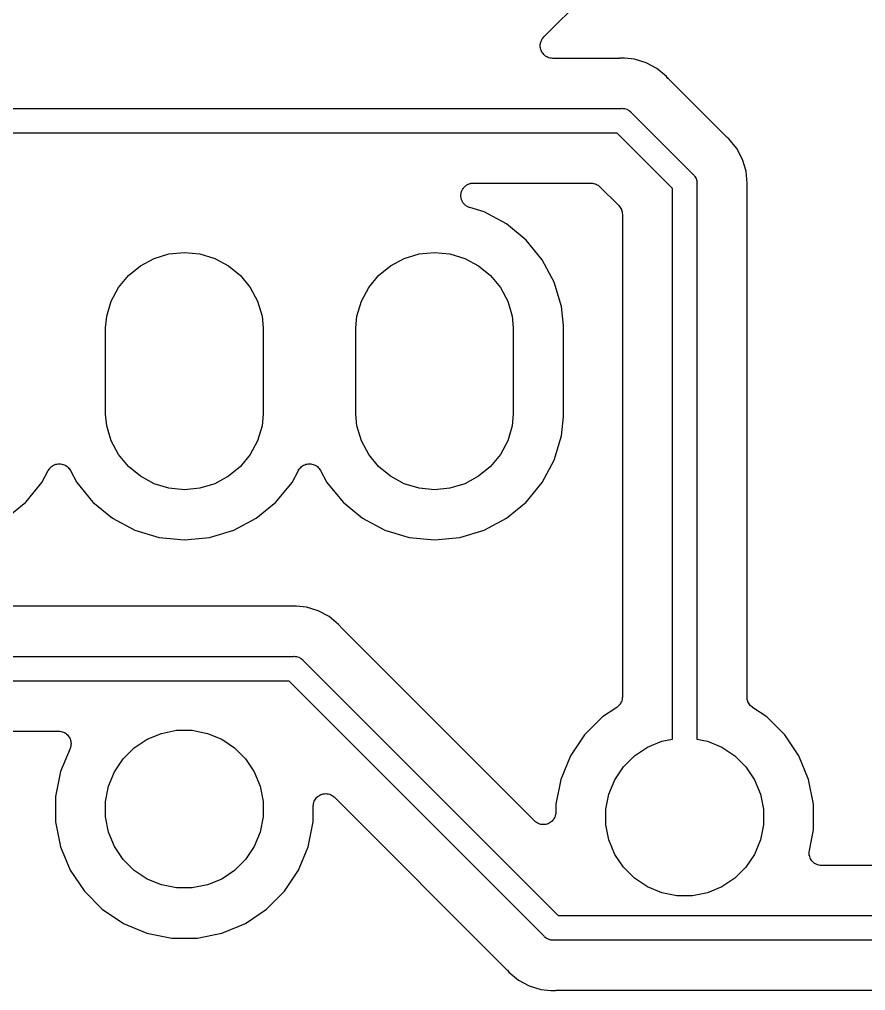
# Model space of a CAD drawing. Extents: x 20 to 116, y -135 to -20.
# Drawn here: x 90.73 to 99.32, y -113.8 to -103.94 of the extents above; entities that cross this region are included whole.
import ezdxf

# ---------------------------------------------------------------- set-up
doc = ezdxf.new("R2010")
doc.units = 0
doc.layers.add('BLACK', color=7, linetype='CONTINUOUS')

msp = doc.modelspace()

# ---------------------------------------------------------------- linework, layer by layer
at = {"layer": 'BLACK', "linetype": 'Continuous'}
for p, q in [((96.055, -104.12), (98.9731, -101.202)), ((96.0277, -104.161), (96.0336, -104.15)), ((96.0336, -104.15), (96.0393, -104.139)), ((96.0393, -104.139), (96.0394, -104.139)), ((96.0394, -104.139), (96.0395, -104.139)), ((96.0395, -104.139), (96.0472, -104.13)), ((96.0472, -104.13), (96.055, -104.12)), ((96.0178, -104.209), (96.0191, -104.197)), ((96.0178, -104.21), (96.0178, -104.209)), ((96.0178, -104.209), (96.0178, -104.209)), ((96.0189, -104.222), (96.0178, -104.21)), ((96.0201, -104.234), (96.0189, -104.222)), ((96.0191, -104.197), (96.0203, -104.185)), ((96.0236, -104.246), (96.0201, -104.234)), ((96.0201, -104.234), (96.0201, -104.234)), ((96.0201, -104.234), (96.0201, -104.234)), ((96.0203, -104.185), (96.0204, -104.185)), ((96.0204, -104.184), (96.024, -104.173)), ((96.0204, -104.185), (96.0204, -104.184)), ((96.027, -104.258), (96.0236, -104.246)), ((96.024, -104.173), (96.0276, -104.161)), ((96.0276, -104.161), (96.0277, -104.161)), ((96.0277, -104.161), (96.0277, -104.161)), ((96.0272, -104.258), (96.027, -104.258)), ((96.0329, -104.269), (96.0272, -104.258)), ((96.0272, -104.258), (96.0272, -104.258)), ((96.0385, -104.28), (96.0329, -104.269)), ((96.0387, -104.28), (96.0385, -104.28)), ((96.0388, -104.28), (96.0387, -104.28)), ((96.0465, -104.289), (96.0388, -104.28)), ((96.0541, -104.299), (96.0465, -104.289)), ((96.0542, -104.299), (96.0541, -104.299)), ((96.0544, -104.299), (96.0542, -104.299)), ((96.0638, -104.307), (96.0544, -104.299)), ((96.073, -104.315), (96.0638, -104.307)), ((96.0732, -104.315), (96.073, -104.315)), ((96.0734, -104.315), (96.0732, -104.315)), ((96.0841, -104.321), (96.0734, -104.315)), ((96.0948, -104.327), (96.0841, -104.321)), ((96.095, -104.327), (96.0948, -104.327)), ((96.0952, -104.327), (96.095, -104.327)), ((96.1067, -104.331), (96.0952, -104.327)), ((96.1184, -104.334), (96.1067, -104.331)), ((96.1186, -104.334), (96.1184, -104.334)), ((96.1188, -104.334), (96.1186, -104.334)), ((96.1308, -104.336), (96.1188, -104.334)), ((96.143, -104.337), (96.1308, -104.336)), ((96.1435, -104.337), (96.143, -104.337)), ((96.1448, -104.337), (96.1435, -104.337)), ((96.1435, -104.337), (96.1435, -104.337)), ((96.1435, -104.337), (96.1435, -104.337)), ((96.8127, -104.337), (96.1448, -104.337)), ((96.818, -104.336), (96.8127, -104.337)), ((96.8234, -104.337), (96.818, -104.336)), ((96.8251, -104.336), (96.8234, -104.337)), ((96.85, -104.334), (96.8251, -104.336)), ((96.8749, -104.336), (96.85, -104.334)), ((96.9741, -104.346), (96.8749, -104.336)), ((96.8749, -104.336), (96.8749, -104.336)), ((97.0934, -104.382), (96.9741, -104.346)), ((97.2034, -104.441), (97.0934, -104.382)), ((97.2998, -104.52), (97.2034, -104.441)), ((97.3156, -104.54), (97.2998, -104.52)), ((97.3194, -104.543), (97.3156, -104.54)), ((97.3228, -104.548), (97.3194, -104.543)), ((97.324, -104.549), (97.3228, -104.548)), ((97.9062, -105.131), (97.324, -104.549)), ((89.8711, -104.845), (96.8439, -104.845)), ((96.8439, -104.845), (96.85, -104.844)), ((96.85, -104.844), (96.8561, -104.845)), ((96.8561, -104.845), (96.8561, -104.845)), ((96.8561, -104.845), (96.8745, -104.847)), ((96.8745, -104.847), (96.8981, -104.854)), ((96.8981, -104.854), (96.9198, -104.866)), ((96.9198, -104.866), (96.9388, -104.881)), ((96.9388, -104.881), (96.9427, -104.886)), ((96.9427, -104.886), (97.5691, -105.512)), ((96.7982, -105.095), (89.9168, -105.095)), ((97.36, -105.657), (96.7982, -105.095)), ((97.9103, -105.134), (97.9062, -105.131)), ((97.9141, -105.138), (97.9103, -105.134)), ((97.9154, -105.139), (97.9141, -105.138)), ((97.9348, -105.155), (97.9154, -105.139)), ((97.9506, -105.175), (97.9348, -105.155)), ((98.0139, -105.252), (97.9506, -105.175)), ((98.0726, -105.362), (98.0139, -105.252)), ((98.1088, -105.481), (98.0726, -105.362)), ((97.5691, -105.512), (97.5738, -105.516)), ((97.5738, -105.516), (97.5777, -105.521)), ((97.5777, -105.521), (97.5777, -105.521)), ((97.5777, -105.521), (97.585, -105.53)), ((97.585, -105.53), (97.5894, -105.535)), ((97.5894, -105.535), (97.601, -105.557)), ((98.1211, -105.605), (98.1088, -105.481)), ((95.2546, -105.636), (95.259, -105.631)), ((95.259, -105.631), (95.2641, -105.628)), ((95.2641, -105.628), (95.2689, -105.624)), ((95.2689, -105.624), (95.2744, -105.621)), ((95.2744, -105.621), (95.2797, -105.618)), ((95.2797, -105.618), (95.2854, -105.615)), ((95.2854, -105.615), (95.2908, -105.613)), ((95.2908, -105.613), (95.2968, -105.611)), ((95.2968, -105.611), (95.3026, -105.608)), ((95.3026, -105.608), (95.3086, -105.607)), ((95.3086, -105.607), (95.3145, -105.605)), ((95.3145, -105.605), (95.3208, -105.605)), ((95.3208, -105.605), (95.3269, -105.604)), ((95.3269, -105.604), (95.3331, -105.604)), ((95.3331, -105.604), (95.3392, -105.603)), ((95.3392, -105.603), (96.5352, -105.603)), ((96.5352, -105.603), (96.5356, -105.603)), ((96.5356, -105.603), (96.5356, -105.603)), ((96.5356, -105.603), (96.5357, -105.603)), ((96.5357, -105.603), (96.537, -105.603)), ((96.537, -105.603), (96.5486, -105.604)), ((96.5486, -105.604), (96.5603, -105.606)), ((96.5603, -105.606), (96.5609, -105.606)), ((96.5609, -105.606), (96.5616, -105.606)), ((96.5616, -105.606), (96.5728, -105.609)), ((96.5728, -105.609), (96.584, -105.613)), ((96.584, -105.613), (96.5846, -105.613)), ((96.5846, -105.613), (96.5852, -105.613)), ((96.5852, -105.613), (96.5955, -105.619)), ((96.5955, -105.619), (96.6058, -105.624)), ((96.6058, -105.624), (96.6064, -105.625)), ((96.6064, -105.625), (96.6069, -105.625)), ((96.6069, -105.625), (96.6159, -105.633)), ((96.6159, -105.633), (96.625, -105.64)), ((97.601, -105.557), (97.6082, -105.58)), ((97.6082, -105.58), (97.61, -105.599)), ((97.61, -105.599), (97.61, -105.599)), ((97.61, -105.599), (97.6106, -105.605)), ((97.6106, -105.605), (97.61, -105.611)), ((97.61, -105.611), (97.61, -111.244)), ((98.1186, -105.63), (98.1211, -105.605)), ((98.1186, -105.635), (98.1186, -105.63)), ((95.2122, -105.729), (95.2128, -105.723)), ((95.2127, -105.735), (95.2122, -105.729)), ((95.2128, -105.723), (95.2129, -105.717)), ((95.2129, -105.717), (95.2141, -105.711)), ((95.2141, -105.711), (95.2148, -105.704)), ((95.2148, -105.704), (95.2166, -105.698)), ((95.2166, -105.698), (95.2179, -105.692)), ((95.2179, -105.692), (95.2203, -105.687)), ((95.2203, -105.687), (95.2221, -105.681)), ((95.2221, -105.681), (95.2251, -105.675)), ((95.2251, -105.675), (95.2275, -105.669)), ((95.2275, -105.669), (95.231, -105.664)), ((95.231, -105.664), (95.2339, -105.659)), ((95.2339, -105.659), (95.2379, -105.654)), ((95.2379, -105.654), (95.2414, -105.649)), ((95.2414, -105.649), (95.2458, -105.645)), ((95.2458, -105.645), (95.2497, -105.64)), ((95.2497, -105.64), (95.2546, -105.636)), ((96.625, -105.64), (96.8148, -105.83)), ((97.36, -111.244), (97.36, -105.657)), ((98.118, -105.641), (98.1186, -105.635)), ((98.118, -105.642), (98.118, -105.641)), ((98.118, -110.817), (98.118, -105.642)), ((95.2127, -105.741), (95.2127, -105.735)), ((95.2139, -105.748), (95.2127, -105.741)), ((95.2144, -105.754), (95.2139, -105.748)), ((95.2161, -105.76), (95.2144, -105.754)), ((95.2173, -105.766), (95.2161, -105.76)), ((95.2196, -105.772), (95.2173, -105.766)), ((95.2214, -105.778), (95.2196, -105.772)), ((95.2243, -105.783), (95.2214, -105.778)), ((95.2265, -105.789), (95.2243, -105.783)), ((95.23, -105.794), (95.2265, -105.789)), ((95.2329, -105.8), (95.23, -105.794)), ((95.2367, -105.804), (95.2329, -105.8)), ((95.2401, -105.809), (95.2367, -105.804)), ((95.2445, -105.814), (95.2401, -105.809)), ((95.2484, -105.819), (95.2445, -105.814)), ((95.2531, -105.823), (95.2484, -105.819)), ((95.2574, -105.827), (95.2531, -105.823)), ((95.2626, -105.831), (95.2574, -105.827)), ((95.2674, -105.835), (95.2626, -105.831)), ((96.8148, -105.83), (96.8151, -105.83)), ((96.8151, -105.83), (96.8151, -105.83)), ((96.8151, -105.83), (96.8151, -105.83)), ((96.8151, -105.83), (96.816, -105.831)), ((96.816, -105.831), (96.8234, -105.84)), ((95.2728, -105.838), (95.2674, -105.835)), ((95.2778, -105.841), (95.2728, -105.838)), ((95.2836, -105.844), (95.2778, -105.841)), ((95.2891, -105.847), (95.2836, -105.844)), ((95.295, -105.849), (95.2891, -105.847)), ((95.3006, -105.851), (95.295, -105.849)), ((95.3023, -105.852), (95.3006, -105.851)), ((95.448, -105.896), (95.3023, -105.852)), ((95.6752, -106.017), (95.448, -105.896)), ((96.8234, -105.84), (96.8308, -105.85)), ((96.8308, -105.85), (96.8311, -105.85)), ((96.8311, -105.85), (96.8315, -105.851)), ((96.8315, -105.851), (96.8369, -105.861)), ((96.8369, -105.861), (96.8424, -105.871)), ((96.8424, -105.871), (96.8426, -105.872)), ((96.8426, -105.872), (96.8429, -105.873)), ((96.8429, -105.873), (96.8462, -105.884)), ((96.8462, -105.884), (96.8496, -105.895)), ((96.8496, -105.895), (96.8496, -105.896)), ((96.8496, -105.896), (96.8498, -105.896)), ((96.8498, -105.896), (96.8509, -105.908)), ((96.8509, -105.908), (96.852, -105.92)), ((96.852, -105.92), (96.852, -110.817)), ((95.8744, -106.181), (95.6752, -106.017)), ((96.0378, -106.38), (95.8744, -106.181)), ((92.0974, -106.367), (92.2482, -106.322)), ((92.2482, -106.322), (92.405, -106.306)), ((92.405, -106.306), (92.5618, -106.322)), ((92.5618, -106.322), (92.7126, -106.367)), ((94.6374, -106.367), (94.7882, -106.322)), ((94.7882, -106.322), (94.945, -106.306)), ((94.945, -106.306), (95.1018, -106.322)), ((95.1018, -106.322), (95.2526, -106.367)), ((91.9584, -106.442), (92.0974, -106.367)), ((92.7126, -106.367), (92.8516, -106.442)), ((94.4984, -106.442), (94.6374, -106.367)), ((95.2526, -106.367), (95.3916, -106.442)), ((96.1593, -106.607), (96.0378, -106.38)), ((91.8366, -106.542), (91.9584, -106.442)), ((92.8516, -106.442), (92.9734, -106.542)), ((94.3766, -106.542), (94.4984, -106.442)), ((95.3916, -106.442), (95.5134, -106.542)), ((91.7366, -106.663), (91.8366, -106.542)), ((92.9734, -106.542), (93.0734, -106.663)), ((94.2766, -106.663), (94.3766, -106.542)), ((95.5134, -106.542), (95.6134, -106.663)), ((96.2341, -106.854), (96.1593, -106.607)), ((91.6623, -106.802), (91.7366, -106.663)), ((93.0734, -106.663), (93.1477, -106.802)), ((94.2023, -106.802), (94.2766, -106.663)), ((95.6134, -106.663), (95.6877, -106.802)), ((91.6166, -106.953), (91.6623, -106.802)), ((93.1477, -106.802), (93.1934, -106.953)), ((94.1566, -106.953), (94.2023, -106.802)), ((95.6877, -106.802), (95.7334, -106.953)), ((96.253, -107.046), (96.2341, -106.854)), ((91.605, -107.071), (91.6166, -106.953)), ((93.1934, -106.953), (93.205, -107.071)), ((94.145, -107.071), (94.1566, -106.953)), ((95.7334, -106.953), (95.745, -107.071)), ((91.605, -107.949), (91.605, -107.071)), ((93.205, -107.071), (93.205, -107.949)), ((94.145, -107.949), (94.145, -107.071)), ((95.745, -107.071), (95.745, -107.949)), ((96.253, -107.974), (96.253, -107.046)), ((91.6166, -108.067), (91.605, -107.949)), ((93.205, -107.949), (93.1934, -108.067)), ((94.1566, -108.067), (94.145, -107.949)), ((95.745, -107.949), (95.7334, -108.067)), ((96.2341, -108.166), (96.253, -107.974)), ((91.6623, -108.218), (91.6166, -108.067)), ((93.1934, -108.067), (93.1477, -108.218)), ((94.2023, -108.218), (94.1566, -108.067)), ((95.7334, -108.067), (95.6877, -108.218)), ((96.1593, -108.413), (96.2341, -108.166)), ((91.7366, -108.357), (91.6623, -108.218)), ((93.1477, -108.218), (93.0734, -108.357)), ((94.2766, -108.357), (94.2023, -108.218)), ((95.6877, -108.218), (95.6134, -108.357)), ((91.8366, -108.478), (91.7366, -108.357)), ((93.0734, -108.357), (92.9734, -108.478)), ((94.3766, -108.478), (94.2766, -108.357)), ((95.6134, -108.357), (95.5134, -108.478)), ((91.0379, -108.496), (91.0466, -108.488)), ((91.0466, -108.488), (91.0552, -108.479)), ((91.0552, -108.479), (91.0554, -108.479)), ((91.0554, -108.479), (91.0556, -108.479)), ((91.0556, -108.479), (91.0658, -108.472)), ((91.0658, -108.472), (91.0759, -108.466)), ((91.0759, -108.466), (91.0762, -108.466)), ((91.0762, -108.466), (91.0764, -108.465)), ((91.0764, -108.465), (91.0877, -108.461)), ((91.0877, -108.461), (91.0989, -108.456)), ((91.0989, -108.456), (91.0991, -108.456)), ((91.0991, -108.456), (91.0994, -108.456)), ((91.0994, -108.456), (91.1114, -108.454)), ((91.1114, -108.454), (91.1232, -108.452)), ((91.1232, -108.452), (91.1235, -108.452)), ((91.1235, -108.452), (91.1238, -108.452)), ((91.1238, -108.452), (91.136, -108.452)), ((91.136, -108.452), (91.148, -108.452)), ((91.148, -108.452), (91.1483, -108.452)), ((91.1483, -108.452), (91.1486, -108.452)), ((91.1486, -108.452), (91.1604, -108.454)), ((91.1604, -108.454), (91.1723, -108.457)), ((91.1723, -108.457), (91.1725, -108.457)), ((91.1725, -108.457), (91.1728, -108.457)), ((91.1728, -108.457), (91.1841, -108.462)), ((91.1841, -108.462), (91.1952, -108.466)), ((91.1952, -108.466), (91.1954, -108.466)), ((91.1954, -108.466), (91.1956, -108.467)), ((91.1956, -108.467), (91.2058, -108.473)), ((91.2058, -108.473), (91.2157, -108.48)), ((91.2157, -108.48), (91.2159, -108.48)), ((91.2159, -108.48), (91.2162, -108.48)), ((91.2162, -108.48), (91.2248, -108.489)), ((91.2248, -108.489), (91.2332, -108.498)), ((91.9584, -108.578), (91.8366, -108.478)), ((92.9734, -108.478), (92.8516, -108.578)), ((93.5779, -108.496), (93.5866, -108.488)), ((93.5866, -108.488), (93.5952, -108.479)), ((93.5952, -108.479), (93.5954, -108.479)), ((93.5954, -108.479), (93.5956, -108.479)), ((93.5956, -108.479), (93.6058, -108.472)), ((93.6058, -108.472), (93.6159, -108.466)), ((93.6159, -108.466), (93.6162, -108.466)), ((93.6162, -108.466), (93.6164, -108.465)), ((93.6164, -108.465), (93.6277, -108.461)), ((93.6277, -108.461), (93.6389, -108.456)), ((93.6389, -108.456), (93.6391, -108.456)), ((93.6391, -108.456), (93.6394, -108.456)), ((93.6394, -108.456), (93.6514, -108.454)), ((93.6514, -108.454), (93.6632, -108.452)), ((93.6632, -108.452), (93.6635, -108.452)), ((93.6635, -108.452), (93.6638, -108.452)), ((93.6638, -108.452), (93.676, -108.452)), ((93.676, -108.452), (93.688, -108.452)), ((93.688, -108.452), (93.6883, -108.452)), ((93.6883, -108.452), (93.6886, -108.452)), ((93.6886, -108.452), (93.7004, -108.454)), ((93.7004, -108.454), (93.7123, -108.457)), ((93.7123, -108.457), (93.7125, -108.457)), ((93.7125, -108.457), (93.7128, -108.457)), ((93.7128, -108.457), (93.7241, -108.462)), ((93.7241, -108.462), (93.7352, -108.466)), ((93.7352, -108.466), (93.7354, -108.466)), ((93.7354, -108.466), (93.7356, -108.467)), ((93.7356, -108.467), (93.7458, -108.473)), ((93.7458, -108.473), (93.7557, -108.48)), ((93.7557, -108.48), (93.7559, -108.48)), ((93.7559, -108.48), (93.7562, -108.48)), ((93.7562, -108.48), (93.7648, -108.489)), ((93.7648, -108.489), (93.7732, -108.498)), ((94.4984, -108.578), (94.3766, -108.478)), ((95.5134, -108.478), (95.3916, -108.578)), ((96.0378, -108.64), (96.1593, -108.413)), ((90.9578, -108.64), (91.023, -108.518)), ((91.023, -108.518), (91.0236, -108.517)), ((91.0236, -108.517), (91.0236, -108.517)), ((91.0236, -108.517), (91.0236, -108.517)), ((91.0236, -108.517), (91.0238, -108.517)), ((91.0238, -108.517), (91.0307, -108.507)), ((91.0307, -108.507), (91.0375, -108.497)), ((91.0375, -108.497), (91.0377, -108.497)), ((91.0377, -108.497), (91.0379, -108.496)), ((91.2332, -108.498), (91.2334, -108.498)), ((91.2334, -108.498), (91.2336, -108.498)), ((91.2336, -108.498), (91.2403, -108.508)), ((91.2403, -108.508), (91.247, -108.518)), ((91.247, -108.518), (91.3122, -108.64)), ((92.0974, -108.653), (91.9584, -108.578)), ((92.8516, -108.578), (92.7126, -108.653)), ((93.4978, -108.64), (93.563, -108.518)), ((93.563, -108.518), (93.5636, -108.517)), ((93.5636, -108.517), (93.5636, -108.517)), ((93.5636, -108.517), (93.5636, -108.517)), ((93.5636, -108.517), (93.5638, -108.517)), ((93.5638, -108.517), (93.5707, -108.507)), ((93.5707, -108.507), (93.5775, -108.497)), ((93.5775, -108.497), (93.5777, -108.497)), ((93.5777, -108.497), (93.5779, -108.496)), ((93.7732, -108.498), (93.7734, -108.498)), ((93.7734, -108.498), (93.7736, -108.498)), ((93.7736, -108.498), (93.7803, -108.508)), ((93.7803, -108.508), (93.787, -108.518)), ((93.787, -108.518), (93.8522, -108.64)), ((94.6374, -108.653), (94.4984, -108.578)), ((95.3916, -108.578), (95.2526, -108.653)), ((90.7944, -108.839), (90.9578, -108.64)), ((91.3122, -108.64), (91.4756, -108.839)), ((92.2482, -108.698), (92.0974, -108.653)), ((92.7126, -108.653), (92.5618, -108.698)), ((93.3344, -108.839), (93.4978, -108.64)), ((93.8522, -108.64), (94.0156, -108.839)), ((94.7882, -108.698), (94.6374, -108.653)), ((95.2526, -108.653), (95.1018, -108.698)), ((95.8744, -108.839), (96.0378, -108.64)), ((92.405, -108.714), (92.2482, -108.698)), ((92.5618, -108.698), (92.405, -108.714)), ((94.945, -108.714), (94.7882, -108.698)), ((95.1018, -108.698), (94.945, -108.714)), ((90.5952, -109.003), (90.7944, -108.839)), ((91.4756, -108.839), (91.6748, -109.003)), ((93.1352, -109.003), (93.3344, -108.839)), ((94.0156, -108.839), (94.2148, -109.003)), ((95.6752, -109.003), (95.8744, -108.839)), ((91.6748, -109.003), (91.902, -109.124)), ((92.908, -109.124), (93.1352, -109.003)), ((94.2148, -109.003), (94.442, -109.124)), ((95.448, -109.124), (95.6752, -109.003)), ((91.902, -109.124), (92.1486, -109.199)), ((92.6614, -109.199), (92.908, -109.124)), ((94.442, -109.124), (94.6886, -109.199)), ((95.2014, -109.199), (95.448, -109.124)), ((92.1486, -109.199), (92.405, -109.224)), ((92.405, -109.224), (92.6614, -109.199)), ((94.6886, -109.199), (94.945, -109.224)), ((94.945, -109.224), (95.2014, -109.199)), ((93.4827, -109.897), (71.9289, -109.897)), ((93.488, -109.896), (93.4827, -109.897)), ((93.4934, -109.897), (93.488, -109.896)), ((93.4951, -109.896), (93.4934, -109.897)), ((93.52, -109.894), (93.4951, -109.896)), ((93.5449, -109.896), (93.52, -109.894)), ((93.6441, -109.906), (93.5449, -109.896)), ((93.5449, -109.896), (93.5449, -109.896)), ((93.7634, -109.942), (93.6441, -109.906)), ((93.8734, -110.001), (93.7634, -109.942)), ((93.9698, -110.08), (93.8734, -110.001)), ((93.9856, -110.1), (93.9698, -110.08)), ((93.9894, -110.103), (93.9856, -110.1)), ((93.9928, -110.108), (93.9894, -110.103)), ((93.994, -110.109), (93.9928, -110.108)), ((95.9602, -112.075), (93.994, -110.109)), ((69.2368, -110.405), (93.5139, -110.405)), ((93.5139, -110.405), (93.52, -110.404)), ((93.52, -110.404), (93.5261, -110.405)), ((93.5261, -110.405), (93.5261, -110.405)), ((93.5261, -110.405), (93.5445, -110.407)), ((93.5445, -110.407), (93.5681, -110.414)), ((93.5681, -110.414), (93.5898, -110.426)), ((93.5898, -110.426), (93.6088, -110.441)), ((93.6088, -110.441), (93.6127, -110.446)), ((93.6127, -110.446), (96.2018, -113.035)), ((93.4682, -110.655), (69.1911, -110.655)), ((96.0573, -113.244), (93.4682, -110.655)), ((96.8456, -110.855), (96.8422, -110.866)), ((96.8492, -110.843), (96.8456, -110.855)), ((96.8493, -110.843), (96.8492, -110.843)), ((96.8495, -110.842), (96.8493, -110.843)), ((96.8507, -110.83), (96.8495, -110.842)), ((96.852, -110.819), (96.8507, -110.83)), ((96.852, -110.817), (96.852, -110.817)), ((96.852, -110.817), (96.852, -110.818)), ((96.852, -110.818), (96.852, -110.818)), ((96.852, -110.818), (96.852, -110.819)), ((98.1192, -110.829), (98.118, -110.817)), ((98.1202, -110.84), (98.1192, -110.829)), ((98.1204, -110.841), (98.1202, -110.84)), ((98.1204, -110.842), (98.1204, -110.841)), ((98.1238, -110.853), (98.1204, -110.842)), ((98.1271, -110.864), (98.1238, -110.853)), ((96.7956, -110.923), (96.6512, -111.019)), ((96.8047, -110.915), (96.7956, -110.923)), ((96.8139, -110.908), (96.8047, -110.915)), ((96.8143, -110.907), (96.8139, -110.908)), ((96.8147, -110.907), (96.8143, -110.907)), ((96.8222, -110.898), (96.8147, -110.907)), ((96.8298, -110.889), (96.8222, -110.898)), ((96.8301, -110.888), (96.8298, -110.889)), ((96.8305, -110.888), (96.8301, -110.888)), ((96.836, -110.877), (96.8305, -110.888)), ((96.8417, -110.867), (96.836, -110.877)), ((96.8419, -110.866), (96.8417, -110.867)), ((96.8422, -110.866), (96.8419, -110.866)), ((98.1274, -110.865), (98.1271, -110.864)), ((98.1276, -110.865), (98.1274, -110.865)), ((98.1331, -110.876), (98.1276, -110.865)), ((98.1385, -110.886), (98.1331, -110.876)), ((98.1389, -110.887), (98.1385, -110.886)), ((98.1392, -110.887), (98.1389, -110.887)), ((98.1467, -110.896), (98.1392, -110.887)), ((98.154, -110.906), (98.1467, -110.896)), ((98.1545, -110.906), (98.154, -110.906)), ((98.1549, -110.906), (98.1545, -110.906)), ((98.1639, -110.914), (98.1549, -110.906)), ((98.173, -110.922), (98.1639, -110.914)), ((98.174, -110.922), (98.173, -110.922)), ((98.1744, -110.923), (98.174, -110.922)), ((98.174, -110.922), (98.174, -110.922)), ((98.174, -110.922), (98.174, -110.922)), ((98.3188, -111.019), (98.1744, -110.923)), ((96.6512, -111.019), (96.469, -111.201)), ((98.501, -111.201), (98.3188, -111.019)), ((89.8728, -111.163), (91.1272, -111.163)), ((91.1272, -111.163), (91.1283, -111.163)), ((91.1283, -111.163), (91.1283, -111.163)), ((91.1283, -111.163), (91.1284, -111.163)), ((91.1284, -111.163), (91.129, -111.163)), ((91.129, -111.163), (91.1412, -111.164)), ((91.1412, -111.164), (91.153, -111.166)), ((91.153, -111.166), (91.1533, -111.166)), ((91.1533, -111.166), (91.1536, -111.166)), ((91.1536, -111.166), (91.1653, -111.169)), ((91.1653, -111.169), (91.1766, -111.173)), ((91.1766, -111.173), (91.1769, -111.173)), ((91.1769, -111.173), (91.1773, -111.173)), ((91.1773, -111.173), (91.1879, -111.179)), ((91.1879, -111.179), (91.1984, -111.185)), ((91.1984, -111.185), (91.1987, -111.185)), ((91.1987, -111.185), (91.199, -111.185)), ((91.199, -111.185), (91.2082, -111.193)), ((91.2082, -111.193), (91.2175, -111.201)), ((91.2175, -111.201), (91.2177, -111.201)), ((91.2177, -111.201), (91.218, -111.201)), ((91.218, -111.201), (91.2255, -111.211)), ((91.2255, -111.211), (91.2331, -111.22)), ((91.2331, -111.22), (91.2333, -111.22)), ((91.2333, -111.22), (91.2335, -111.22)), ((91.2335, -111.22), (91.2391, -111.231)), ((91.2391, -111.231), (91.2447, -111.242)), ((91.2447, -111.242), (91.2448, -111.242)), ((91.2448, -111.242), (91.245, -111.242)), ((91.245, -111.242), (91.2484, -111.254)), ((91.895, -111.334), (92.0261, -111.246)), ((92.0261, -111.246), (92.1716, -111.186)), ((92.1716, -111.186), (92.3262, -111.155)), ((92.3262, -111.155), (92.4838, -111.155)), ((92.4838, -111.155), (92.6384, -111.186)), ((92.6384, -111.186), (92.7839, -111.246)), ((92.7839, -111.246), (92.915, -111.334)), ((96.469, -111.201), (96.3259, -111.415)), ((97.2516, -111.266), (97.36, -111.244)), ((97.61, -111.244), (97.7184, -111.266)), ((98.6441, -111.415), (98.501, -111.201)), ((91.2446, -111.339), (91.1473, -111.573)), ((91.2481, -111.327), (91.2446, -111.339)), ((91.2516, -111.316), (91.2481, -111.327)), ((91.2484, -111.254), (91.2518, -111.266)), ((91.2517, -111.315), (91.2516, -111.316)), ((91.2518, -111.315), (91.2517, -111.315)), ((91.2518, -111.266), (91.2519, -111.266)), ((91.2529, -111.303), (91.2518, -111.315)), ((91.2519, -111.266), (91.252, -111.266)), ((91.252, -111.266), (91.2531, -111.278)), ((91.2542, -111.291), (91.2529, -111.303)), ((91.2531, -111.278), (91.2542, -111.29)), ((91.2542, -111.29), (91.2542, -111.291)), ((91.2542, -111.291), (91.2542, -111.291)), ((91.7836, -111.445), (91.895, -111.334)), ((92.915, -111.334), (93.0264, -111.445)), ((96.975, -111.414), (97.1061, -111.326)), ((97.1061, -111.326), (97.2516, -111.266)), ((97.7184, -111.266), (97.8639, -111.326)), ((97.8639, -111.326), (97.995, -111.414)), ((91.696, -111.576), (91.7836, -111.445)), ((93.0264, -111.445), (93.114, -111.576)), ((96.3259, -111.415), (96.2273, -111.653)), ((96.8636, -111.525), (96.975, -111.414)), ((97.995, -111.414), (98.1064, -111.525)), ((98.7427, -111.653), (98.6441, -111.415)), ((96.776, -111.656), (96.8636, -111.525)), ((98.1064, -111.525), (98.194, -111.656)), ((91.1473, -111.573), (91.097, -111.826)), ((91.6357, -111.722), (91.696, -111.576)), ((93.114, -111.576), (93.1743, -111.722)), ((91.605, -111.876), (91.6357, -111.722)), ((93.1743, -111.722), (93.205, -111.876)), ((96.2273, -111.653), (96.177, -111.906)), ((96.7157, -111.802), (96.776, -111.656)), ((98.194, -111.656), (98.2543, -111.802)), ((98.793, -111.906), (98.7427, -111.653)), ((91.097, -111.826), (91.097, -112.084)), ((93.743, -111.844), (93.7508, -111.834)), ((93.7508, -111.834), (93.751, -111.834)), ((93.751, -111.834), (93.7511, -111.834)), ((93.7511, -111.834), (93.7606, -111.826)), ((93.7606, -111.826), (93.7701, -111.819)), ((93.7701, -111.819), (93.7703, -111.819)), ((93.7703, -111.819), (93.7705, -111.819)), ((93.7705, -111.819), (93.7811, -111.813)), ((93.7811, -111.813), (93.792, -111.807)), ((93.792, -111.807), (93.7922, -111.807)), ((93.7922, -111.807), (93.7924, -111.807)), ((93.7924, -111.807), (93.804, -111.804)), ((93.804, -111.804), (93.8158, -111.8)), ((93.8158, -111.8), (93.816, -111.8)), ((93.816, -111.8), (93.8162, -111.8)), ((93.8162, -111.8), (93.8284, -111.799)), ((93.8284, -111.799), (93.8404, -111.798)), ((93.8404, -111.798), (93.8407, -111.798)), ((93.8407, -111.798), (93.8409, -111.798)), ((93.8409, -111.798), (93.853, -111.799)), ((93.853, -111.799), (93.8651, -111.8)), ((93.8651, -111.8), (93.8653, -111.8)), ((93.8653, -111.8), (93.8655, -111.8)), ((93.8655, -111.8), (93.8773, -111.804)), ((93.8773, -111.804), (93.8888, -111.808)), ((93.8888, -111.808), (93.889, -111.808)), ((93.889, -111.808), (93.8892, -111.808)), ((93.8892, -111.808), (93.9, -111.814)), ((93.9, -111.814), (93.9106, -111.819)), ((93.9106, -111.819), (93.9108, -111.819)), ((93.9108, -111.819), (93.911, -111.82)), ((93.911, -111.82), (93.9204, -111.827)), ((93.9204, -111.827), (93.9298, -111.835)), ((93.9298, -111.835), (95.676, -113.581)), ((96.685, -111.956), (96.7157, -111.802)), ((98.2543, -111.802), (98.285, -111.956)), ((91.605, -112.034), (91.605, -111.876)), ((93.205, -111.876), (93.205, -112.034)), ((93.713, -111.923), (93.7144, -111.911)), ((93.713, -111.925), (93.713, -111.923)), ((93.713, -111.923), (93.713, -111.923)), ((93.713, -111.923), (93.713, -111.923)), ((93.713, -111.923), (93.713, -111.923)), ((93.713, -112.084), (93.713, -111.925)), ((93.7144, -111.911), (93.7157, -111.899)), ((93.7157, -111.899), (93.7158, -111.898)), ((93.7157, -111.899), (93.7157, -111.899)), ((93.7158, -111.898), (93.7195, -111.887)), ((93.7195, -111.887), (93.7231, -111.875)), ((93.7231, -111.875), (93.7232, -111.875)), ((93.7232, -111.875), (93.7233, -111.875)), ((93.7233, -111.875), (93.7291, -111.864)), ((93.7291, -111.864), (93.735, -111.853)), ((93.735, -111.853), (93.7351, -111.853)), ((93.7351, -111.853), (93.7352, -111.853)), ((93.7352, -111.853), (93.743, -111.844)), ((96.177, -111.906), (96.177, -111.985)), ((98.793, -112.164), (98.793, -111.906)), ((91.6357, -112.188), (91.605, -112.034)), ((93.205, -112.034), (93.1743, -112.188)), ((96.1667, -112.035), (96.1609, -112.046)), ((96.1668, -112.035), (96.1667, -112.035)), ((96.1669, -112.035), (96.1668, -112.035)), ((96.1706, -112.023), (96.1669, -112.035)), ((96.1742, -112.012), (96.1706, -112.023)), ((96.1743, -112.011), (96.1742, -112.012)), ((96.1756, -111.999), (96.1743, -112.011)), ((96.1743, -112.011), (96.1743, -112.011)), ((96.177, -111.987), (96.1756, -111.999)), ((96.177, -111.985), (96.177, -111.987)), ((96.177, -111.987), (96.177, -111.987)), ((96.177, -111.987), (96.177, -111.987)), ((96.177, -111.987), (96.177, -111.987)), ((96.685, -112.114), (96.685, -111.956)), ((98.285, -111.956), (98.285, -112.114)), ((91.097, -112.084), (91.1473, -112.337)), ((93.6627, -112.337), (93.713, -112.084)), ((95.9696, -112.083), (95.9602, -112.075)), ((95.979, -112.09), (95.9696, -112.083)), ((95.9792, -112.091), (95.979, -112.09)), ((95.9794, -112.091), (95.9792, -112.091)), ((95.99, -112.096), (95.9794, -112.091)), ((96.0008, -112.102), (95.99, -112.096)), ((96.001, -112.102), (96.0008, -112.102)), ((96.0012, -112.102), (96.001, -112.102)), ((96.0129, -112.106), (96.0012, -112.102)), ((96.0245, -112.11), (96.0129, -112.106)), ((96.0247, -112.11), (96.0245, -112.11)), ((96.0249, -112.11), (96.0247, -112.11)), ((96.037, -112.111), (96.0249, -112.11)), ((96.0491, -112.112), (96.037, -112.111)), ((96.0493, -112.112), (96.0491, -112.112)), ((96.0496, -112.112), (96.0493, -112.112)), ((96.0618, -112.111), (96.0496, -112.112)), ((96.0738, -112.11), (96.0618, -112.111)), ((96.074, -112.11), (96.0738, -112.11)), ((96.0742, -112.11), (96.074, -112.11)), ((96.0861, -112.106), (96.0742, -112.11)), ((96.0976, -112.103), (96.0861, -112.106)), ((96.0978, -112.103), (96.0976, -112.103)), ((96.098, -112.103), (96.0978, -112.103)), ((96.1089, -112.097), (96.098, -112.103)), ((96.1195, -112.091), (96.1089, -112.097)), ((96.1197, -112.091), (96.1195, -112.091)), ((96.1199, -112.091), (96.1197, -112.091)), ((96.1294, -112.084), (96.1199, -112.091)), ((96.1389, -112.076), (96.1294, -112.084)), ((96.139, -112.076), (96.1389, -112.076)), ((96.1392, -112.076), (96.139, -112.076)), ((96.147, -112.066), (96.1392, -112.076)), ((96.1548, -112.057), (96.147, -112.066)), ((96.1549, -112.057), (96.1548, -112.057)), ((96.155, -112.057), (96.1549, -112.057)), ((96.1609, -112.046), (96.155, -112.057)), ((96.7157, -112.268), (96.685, -112.114)), ((98.285, -112.114), (98.2543, -112.268)), ((91.696, -112.334), (91.6357, -112.188)), ((93.1743, -112.188), (93.114, -112.334)), ((98.7509, -112.375), (98.793, -112.164)), ((91.7836, -112.465), (91.696, -112.334)), ((93.114, -112.334), (93.0264, -112.465)), ((96.776, -112.414), (96.7157, -112.268)), ((98.2543, -112.268), (98.194, -112.414)), ((91.1473, -112.337), (91.2459, -112.575)), ((93.5641, -112.575), (93.6627, -112.337)), ((96.8636, -112.545), (96.776, -112.414)), ((98.194, -112.414), (98.1064, -112.545)), ((98.7485, -112.399), (98.7498, -112.387)), ((98.7485, -112.4), (98.7485, -112.399)), ((98.7497, -112.412), (98.7485, -112.4)), ((98.7485, -112.4), (98.7485, -112.4)), ((98.7508, -112.424), (98.7497, -112.412)), ((98.7498, -112.387), (98.7509, -112.375)), ((98.7509, -112.424), (98.7508, -112.424)), ((98.7509, -112.425), (98.7509, -112.424)), ((98.7544, -112.436), (98.7509, -112.425)), ((91.895, -112.576), (91.7836, -112.465)), ((93.0264, -112.465), (92.915, -112.576)), ((98.7578, -112.448), (98.7544, -112.436)), ((98.7579, -112.448), (98.7578, -112.448)), ((98.758, -112.448), (98.7579, -112.448)), ((98.7637, -112.459), (98.758, -112.448)), ((98.7692, -112.47), (98.7637, -112.459)), ((98.7695, -112.47), (98.7692, -112.47)), ((98.7697, -112.47), (98.7695, -112.47)), ((98.7772, -112.479), (98.7697, -112.47)), ((98.7848, -112.489), (98.7772, -112.479)), ((98.7851, -112.489), (98.7848, -112.489)), ((98.7853, -112.489), (98.7851, -112.489)), ((98.7946, -112.497), (98.7853, -112.489)), ((98.8038, -112.505), (98.7946, -112.497)), ((98.8041, -112.505), (98.8038, -112.505)), ((98.8044, -112.505), (98.8041, -112.505)), ((98.815, -112.511), (98.8044, -112.505)), ((98.8255, -112.517), (98.815, -112.511)), ((98.8259, -112.517), (98.8255, -112.517)), ((98.8262, -112.517), (98.8259, -112.517)), ((98.8376, -112.521), (98.8262, -112.517)), ((98.8491, -112.524), (98.8376, -112.521)), ((98.8495, -112.524), (98.8491, -112.524)), ((98.8499, -112.524), (98.8495, -112.524)), ((98.8618, -112.526), (98.8499, -112.524)), ((98.8737, -112.527), (98.8618, -112.526)), ((98.8745, -112.527), (98.8737, -112.527)), ((98.8755, -112.527), (98.8745, -112.527)), ((98.8745, -112.527), (98.8745, -112.527)), ((98.8745, -112.527), (98.8745, -112.527)), ((100.41, -112.527), (98.8755, -112.527)), ((91.2459, -112.575), (91.389, -112.789)), ((92.0261, -112.664), (91.895, -112.576)), ((92.915, -112.576), (92.7839, -112.664)), ((93.421, -112.789), (93.5641, -112.575)), ((96.975, -112.656), (96.8636, -112.545)), ((98.1064, -112.545), (97.995, -112.656)), ((92.1716, -112.724), (92.0261, -112.664)), ((92.3262, -112.755), (92.1716, -112.724)), ((92.6384, -112.724), (92.4838, -112.755)), ((92.7839, -112.664), (92.6384, -112.724)), ((97.1061, -112.744), (96.975, -112.656)), ((97.995, -112.656), (97.8639, -112.744)), ((91.389, -112.789), (91.5712, -112.971)), ((92.4838, -112.755), (92.3262, -112.755)), ((93.2388, -112.971), (93.421, -112.789)), ((97.2516, -112.804), (97.1061, -112.744)), ((97.4062, -112.835), (97.2516, -112.804)), ((97.7184, -112.804), (97.5638, -112.835)), ((97.8639, -112.744), (97.7184, -112.804)), ((97.5638, -112.835), (97.4062, -112.835)), ((91.5712, -112.971), (91.7854, -113.114)), ((93.0246, -113.114), (93.2388, -112.971)), ((91.7854, -113.114), (92.0235, -113.213)), ((92.7865, -113.213), (93.0246, -113.114)), ((96.2018, -113.035), (100.673, -113.035)), ((92.0235, -113.213), (92.2762, -113.263)), ((92.5338, -113.263), (92.7865, -113.213)), ((92.2762, -113.263), (92.5338, -113.263)), ((96.0612, -113.249), (96.0573, -113.244)), ((96.066, -113.253), (96.0612, -113.249)), ((96.0802, -113.264), (96.066, -113.253)), ((96.0992, -113.275), (96.0802, -113.264)), ((96.1019, -113.276), (96.0992, -113.275)), ((96.1255, -113.283), (96.1019, -113.276)), ((96.1439, -113.285), (96.1255, -113.283)), ((96.15, -113.286), (96.1439, -113.285)), ((96.1439, -113.285), (96.1439, -113.285)), ((96.1561, -113.285), (96.15, -113.286)), ((100.719, -113.285), (96.1561, -113.285)), ((95.676, -113.581), (95.6773, -113.582)), ((95.6773, -113.582), (95.6806, -113.587)), ((95.6806, -113.587), (95.6844, -113.59)), ((95.6844, -113.59), (95.7002, -113.61)), ((95.7002, -113.61), (95.7966, -113.689)), ((95.7966, -113.689), (95.9066, -113.748)), ((95.9066, -113.748), (96.0259, -113.784)), ((96.0259, -113.784), (96.1251, -113.794)), ((96.1251, -113.794), (96.1251, -113.794)), ((96.1251, -113.794), (96.15, -113.796)), ((96.15, -113.796), (96.1749, -113.794)), ((96.1749, -113.794), (96.1766, -113.793)), ((96.1766, -113.793), (96.182, -113.794)), ((96.182, -113.794), (96.1873, -113.793)), ((96.1873, -113.793), (100.688, -113.793))]:
    msp.add_line(p, q, dxfattribs=at)

doc.saveas('drawing.dxf')
